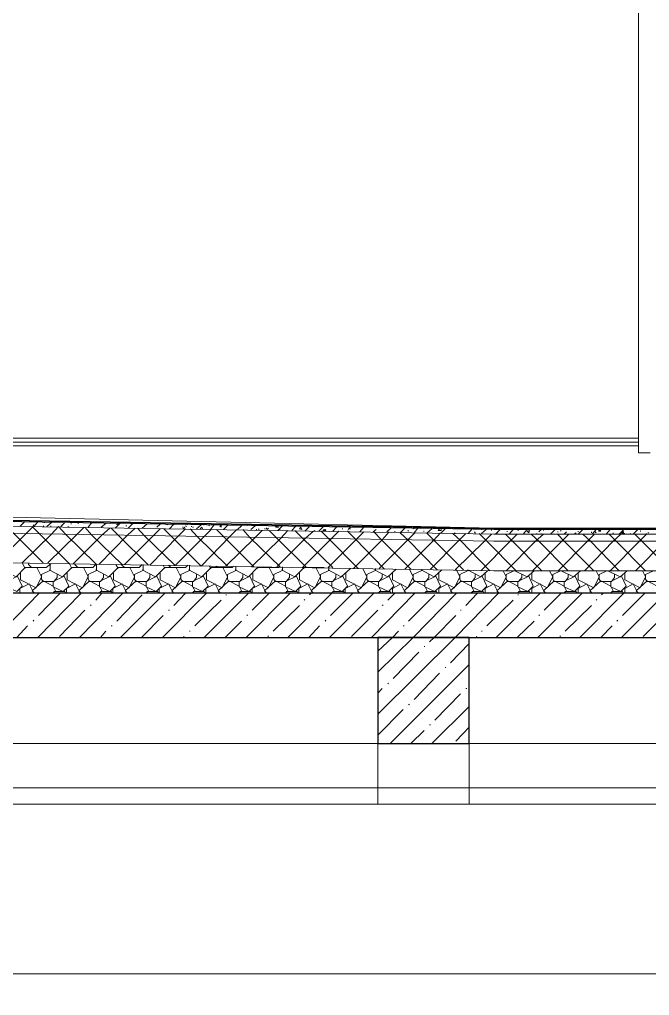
# Model space of a CAD drawing. Header units: millimetres. Extents: x 2294 to 908349, y -83289 to 219220.
# Drawn here: x 393444 to 397000, y -60662 to -55158 of the extents above; entities that cross this region are included whole.
import ezdxf

# ---------------------------------------------------------------- set-up
doc = ezdxf.new("R2010")
doc.units = ezdxf.units.MM
doc.layers.add('PDF _Геометрия', color=7, linetype='Continuous')

msp = doc.modelspace()

# ---------------------------------------------------------------- linework, layer by layer
at = {"layer": 'PDF _Геометрия', "lineweight": 9}
for points in [[(397004.3, -57602.1), (396938.8, -57602.1), (396938.8, -47687.3), (397004.3, -47687.3)], [(389166.1, -57519), (396938.8, -57519)], [(396938.8, -57562.7), (389188, -57562.7), (389188, -57868.7), (396121.3, -58026.1)], [(389249.2, -57540.9), (396938.8, -57540.9)], [(403203.2, -58026.1), (396121.3, -58026.1), (389166.1, -57912.4), (389166.1, -57916.8), (389166.1, -57921.2), (389166.1, -57947.4), (389166.1, -57986.8), (389166.1, -58152.9), (389166.1, -58393.3), (407076.4, -58393.3)], [(395465.5, -58642.5), (395465.5, -59582.4), (395465.5, -58642.5), (392523.5, -58642.5), (392523.5, -59582.4), (392523.5, -58642.5)], [(397686.3, -58642.5), (397686.3, -59582.4), (397686.3, -58642.5), (395981.4, -58642.5), (395981.4, -59582.4), (395981.4, -58642.5)], [(388300.5, -59582.4), (387723.5, -59582.4), (397791.2, -59582.4), (397869.9, -59429.4), (398022.9, -59735.4), (398101.6, -59582.4), (408169.3, -59582.4)], [(388807.6, -60662.2), (388807.6, -60539.8), (407518, -60539.8)]]:
    msp.add_lwpolyline(points, dxfattribs=at)
at = {"layer": 'PDF _Геометрия', "lineweight": 30}
for points in [[(388755.2, -58393.3), (388755.2, -58642.5), (388755.2, -59241.4), (389013.1, -59241.4), (389013.1, -58642.5), (397686.3, -58642.5), (397686.3, -59241.4), (398202.1, -59241.4), (398202.1, -58642.5), (407500.5, -58642.5), (407500.5, -58393.3), (389013.1, -58393.3), (389013.1, -57300.4), (388755.2, -57300.4)], [(395465.5, -58642.5), (395465.5, -59241.4), (395981.4, -59241.4), (395981.4, -58642.5)]]:
    msp.add_lwpolyline(points, close=True, dxfattribs=at)
at = {"layer": 'PDF _Геометрия', "lineweight": 20}
for points in [[(389166.1, -57916.8), (396121.3, -58030.5), (403203.2, -58030.5), (407076.4, -57916.8), (407076.4, -57912.4), (407072.1, -57912.4)], [(389166.1, -57921.2), (396121.3, -58034.8), (403203.2, -58034.8), (407076.4, -57921.2), (407076.4, -57916.8)], [(389166.1, -57947.4), (396121.3, -58061.1), (403203.2, -58061.1), (407076.4, -57947.4), (407076.4, -57921.2)], [(389166.1, -57986.8), (396121.3, -58100.4), (403203.2, -58100.4), (407076.4, -57986.8), (407076.4, -57947.4)], [(389166.1, -58152.9), (396121.3, -58266.5), (403203.2, -58266.5), (407076.4, -58152.9), (407076.4, -57986.8)]]:
    msp.add_lwpolyline(points, dxfattribs=at)
at = {"layer": 'PDF _Геометрия', "color": 250, "lineweight": 9, "true_color": 0x1d1d1d}
for points in [[(393577, -58222.8), (393410.9, -58056.7), (393367.2, -58013), (393375.9, -58013), (393371.5, -58013), (393393.4, -57991.1)], [(393445.9, -58017.4), (393472.1, -57991.1)], [(393520.2, -58008.6), (393524.6, -58013)], [(393524.6, -58017.4), (393546.4, -57991.1)], [(393537.7, -57999.9), (393537.7, -57999.9)], [(393581.4, -57995.5), (393585.8, -57995.5)], [(393598.9, -58017.4), (393625.1, -57995.5)], [(393673.2, -58004.2), (393673.2, -58004.2)], [(393677.6, -58017.4), (393699.4, -57995.5)], [(393734.4, -57999.9), (393734.4, -58004.2)], [(393773.7, -57999.9), (393778.1, -57995.5)], [(393830.6, -58021.7), (393852.4, -57995.5)], [(393904.9, -58021.7), (393931.1, -57999.9)], [(393983.6, -58026.1), (394009.8, -57999.9)], [(393992.3, -58004.2), (393992.3, -58008.6)], [(393996.7, -58004.2), (394001.1, -58004.2)], [(394057.9, -58026.1), (394084.1, -57999.9)], [(394136.6, -58026.1), (394162.8, -58004.2)], [(394219.6, -58021.7), (394237.1, -58004.2)], [(394263.3, -58004.2), (394263.3, -58004.2)], [(394263.3, -58004.2), (394280.8, -58008.6), (394280.8, -58004.2)], [(394289.6, -58030.5), (394315.8, -58004.2), (394315.8, -58008.6), (394315.8, -58004.2)], [(394390.1, -58008.6), (394390.1, -58004.2)], [(394442.6, -58030.5), (394468.8, -58008.6)], [(394481.9, -58008.6), (394486.3, -58008.6)], [(394512.5, -58013), (394516.9, -58008.6)], [(394521.3, -58034.8), (394543.1, -58008.6)], [(394595.6, -58034.8), (394621.8, -58008.6)], [(393319.1, -58218.5), (393480.8, -58056.7), (393520.2, -58017.4)], [(393476.5, -58253.4), (393459, -58222.8), (393625.1, -58061.1), (393664.4, -58017.4), (393703.8, -58061.1), (393874.3, -58227.2)], [(393738.8, -58253.4), (393725.6, -58227.2), (393555.2, -58056.7), (393515.8, -58017.4)], [(393577, -58017.4), (393581.4, -58013)], [(393603.2, -58222.8), (393769.4, -58061.1), (393808.7, -58021.7)], [(393620.7, -58013), (393620.7, -58017.4)], [(393716.9, -58017.4), (393721.3, -58021.7)], [(393747.5, -58227.2), (393909.3, -58065.5), (393953, -58026.1)], [(393760.6, -58013), (393760.6, -58013)], [(394022.9, -58231.6), (393852.4, -58065.5), (393813.1, -58021.7)], [(393891.8, -58231.6), (394053.5, -58065.5), (394097.2, -58026.1)], [(393953, -58013), (393953, -58013)], [(394171.5, -58235.9), (394001.1, -58065.5), (393961.7, -58026.1)], [(394036, -58231.6), (394197.8, -58069.8), (394237.1, -58030.5)], [(394044.8, -58013), (394049.1, -58013)], [(394320.2, -58235.9), (394149.7, -58069.8), (394110.3, -58026.1)], [(394180.3, -58235.9), (394342, -58069.8), (394381.4, -58030.5)], [(394259, -58030.5), (394298.3, -58069.8), (394468.8, -58240.3), (394630.6, -58074.2), (394669.9, -58034.8)], [(394324.6, -58235.9), (394486.3, -58074.2), (394525.6, -58034.8)], [(394363.9, -58021.7), (394368.3, -58021.7)], [(394368.3, -58030.5), (394377, -58021.7)], [(394381.4, -58013), (394385.8, -58017.4)], [(394617.4, -58240.3), (394447, -58074.2), (394407.6, -58030.5)], [(394412, -58017.4), (394416.4, -58017.4)], [(394420.7, -58021.7), (394425.1, -58021.7)], [(394464.4, -58030.5), (394473.2, -58021.7), (394477.6, -58030.5)], [(394766.1, -58244.7), (394595.6, -58074.2), (394556.2, -58034.8)], [(394608.7, -58240.3), (394774.8, -58078.6), (394814.2, -58039.2)], [(394674.3, -58034.8), (394696.1, -58013)], [(394914.7, -58244.7), (394744.2, -58078.6), (394704.9, -58034.8)], [(394748.6, -58034.8), (394774.8, -58013)], [(394753, -58244.7), (394919.1, -58082.9), (394958.4, -58039.2)], [(394779.2, -58034.8), (394783.6, -58034.8)], [(394792.3, -58034.8), (394796.7, -58030.5)], [(394827.3, -58030.5), (394831.7, -58030.5)], [(394836, -58026.1), (394840.4, -58026.1)], [(395063.3, -58249.1), (394892.9, -58078.6), (394853.5, -58039.2)], [(394888.5, -58021.7), (394892.9, -58017.4)], [(394901.6, -58013), (394906, -58021.7), (394892.9, -58021.7), (394897.2, -58013)], [(394897.2, -58021.7), (394897.2, -58017.4)], [(394897.2, -58244.7), (395059, -58082.9), (395102.7, -58043.6)], [(394901.6, -58039.2), (394927.8, -58013)], [(394910.3, -58030.5), (394914.7, -58034.8)], [(394980.3, -58039.2), (395002.1, -58017.4)], [(395212, -58249.1), (395041.5, -58082.9), (394997.8, -58039.2)], [(395041.5, -58249.1), (395203.2, -58087.3), (395247, -58043.6)], [(395054.6, -58043.6), (395080.8, -58017.4)], [(395107.1, -58043.6), (395111.4, -58039.2), (395111.4, -58043.6)], [(395133.3, -58043.6), (395159.5, -58017.4)], [(395356.2, -58253.4), (395190.1, -58087.3), (395146.4, -58043.6)], [(395155.1, -58043.6), (395163.9, -58034.8), (395168.3, -58043.6), (395172.6, -58039.2), (395168.3, -58034.8)], [(395185.8, -58249.1), (395347.5, -58087.3), (395386.8, -58048)], [(395212, -58043.6), (395233.8, -58021.7)], [(395242.6, -58039.2), (395242.6, -58039.2)], [(395264.4, -58030.5), (395268.8, -58030.5)], [(395504.9, -58257.8), (395338.8, -58087.3), (395295, -58043.6), (395299.4, -58043.6), (395299.4, -58048)], [(395299.4, -58034.8), (395312.5, -58021.7)], [(395308.2, -58030.5), (395312.5, -58030.5)], [(395330, -58253.4), (395491.8, -58091.7), (395531.1, -58048)], [(395365, -58048), (395386.8, -58021.7)], [(395439.3, -58048), (395456.8, -58034.8)], [(395653.5, -58257.8), (395487.4, -58091.7), (395443.7, -58048)], [(395518, -58048), (395539.8, -58026.1)], [(395561.7, -58043.6), (395561.7, -58048)], [(395675.4, -58052.3), (395636, -58091.7), (395592.3, -58052.3), (395618.5, -58026.1)], [(395618.5, -58257.8), (395780.3, -58096.1), (395819.6, -58052.3)], [(395636, -58043.6), (395640.4, -58039.2)], [(395657.9, -58052.3), (395657.9, -58052.3)], [(395666.6, -58026.1), (395671, -58030.5)], [(395671, -58052.3), (395692.9, -58026.1)], [(395723.5, -58043.6), (395727.8, -58043.6)], [(395950.8, -58262.2), (395784.7, -58096.1), (395740.9, -58052.3)], [(395745.3, -58052.3), (395771.5, -58030.5)], [(395762.8, -58257.8), (395924.5, -58096.1), (395963.9, -58056.7)], [(395824, -58030.5), (395824, -58039.2), (395806.5, -58039.2), (395815.3, -58030.5)], [(395824, -58052.3), (395845.9, -58030.5)], [(396099.4, -58266.5), (395933.3, -58096.1), (395889.6, -58056.7)], [(395898.3, -58056.7), (395902.7, -58052.3)], [(395902.7, -58262.2), (396068.8, -58100.4), (396108.2, -58061.1)], [(395915.8, -58039.2), (395915.8, -58039.2)], [(395977, -58056.7), (395998.9, -58030.5)], [(396012, -58052.3), (396016.3, -58048)], [(396248, -58266.5), (396081.9, -58100.4), (396038.2, -58056.7)], [(396047, -58266.5), (396213.1, -58100.4), (396252.4, -58061.1)], [(396051.3, -58056.7), (396077.6, -58034.8)], [(396051.3, -58034.8), (396055.7, -58034.8)], [(396055.7, -58034.8), (396055.7, -58034.8)], [(396108.2, -58039.2), (396108.2, -58034.8)], [(396130, -58061.1), (396156.2, -58034.8)], [(396138.8, -58052.3), (396143.1, -58052.3)], [(396392.3, -58266.5), (396226.2, -58100.4), (396186.8, -58061.1)], [(396191.2, -58266.5), (396357.3, -58100.4), (396401, -58061.1)], [(396195.6, -58043.6), (396195.6, -58048)], [(396208.7, -58061.1), (396230.6, -58034.8)], [(396256.8, -58039.2), (396261.2, -58039.2)], [(396287.4, -58061.1), (396309.2, -58034.8)], [(396540.9, -58266.5), (396374.8, -58100.4), (396331.1, -58061.1)], [(396339.8, -58266.5), (396506, -58100.4), (396545.3, -58061.1)], [(396361.7, -58061.1), (396366.1, -58056.7)], [(396374.8, -58048), (396387.9, -58034.8)], [(396387.9, -58061.1), (396387.9, -58056.7)], [(396401, -58034.8), (396401, -58039.2)], [(396440.4, -58061.1), (396466.6, -58034.8)], [(396453.5, -58048), (396453.5, -58048)], [(396479.7, -58048), (396484.1, -58048)], [(396685.2, -58266.5), (396519.1, -58100.4), (396479.7, -58061.1)], [(396484.1, -58266.5), (396650.2, -58100.4), (396689.6, -58061.1)], [(396497.2, -58039.2), (396501.6, -58043.6)], [(396519.1, -58061.1), (396532.2, -58048)], [(396571.5, -58061.1), (396584.7, -58052.3), (396584.7, -58061.1)], [(396575.9, -58034.8), (396575.9, -58034.8)], [(396597.8, -58061.1), (396624, -58034.8)], [(396597.8, -58043.6), (396597.8, -58048)], [(396829.5, -58266.5), (396667.7, -58100.4), (396624, -58061.1)], [(396632.7, -58266.5), (396794.5, -58100.4), (396838.2, -58061.1)], [(396672.1, -58052.3), (396672.1, -58048)], [(396676.5, -58061.1), (396698.3, -58034.8)], [(396693.9, -58048), (396698.3, -58052.3)], [(396715.8, -58043.6), (396720.2, -58043.6)], [(396755.1, -58061.1), (396777, -58034.8)], [(396978.1, -58266.5), (396812, -58100.4), (396772.6, -58061.1)], [(396777, -58266.5), (396943.1, -58100.4), (396982.5, -58061.1)], [(396785.7, -58034.8), (396790.1, -58034.8)], [(396794.5, -58052.3), (396794.5, -58056.7)], [(396829.5, -58061.1), (396855.7, -58034.8)], [(396842.6, -58056.7), (396846.9, -58056.7)], [(396855.7, -58056.7), (396860.1, -58056.7)], [(396890.7, -58056.7), (396895, -58061.1)], [(396908.2, -58061.1), (396934.4, -58034.8)], [(397122.4, -58266.5), (396956.2, -58100.4), (396916.9, -58061.1)], [(396921.3, -58266.5), (397087.4, -58100.4), (397131.1, -58061.1)], [(396947.5, -58043.6), (396951.9, -58043.6)], [(396951.9, -58039.2), (396951.9, -58039.2)], [(396991.2, -58052.3), (396995.6, -58052.3)], [(395474.3, -58253.4), (395636, -58091.7), (395802.1, -58262.2)], [(393349.7, -58262.2), (393424, -58301.5), (393476.5, -58249.1), (393594.5, -58249.1), (393620.7, -58227.2)], [(393511.4, -58249.1), (393494, -58231.6), (393494, -58222.8)], [(393612, -58262.2), (393686.3, -58301.5), (393738.8, -58249.1), (393856.8, -58249.1), (393878.6, -58227.2)], [(393773.7, -58249.1), (393756.2, -58231.6), (393756.2, -58227.2)], [(393450.2, -58279.7), (393450.2, -58319), (393537.7, -58362.7), (393568.3, -58301.5), (393542, -58249.1)], [(393655.7, -58288.4), (393655.7, -58305.9), (393638.2, -58327.7), (393577, -58327.7), (393568.3, -58314.6), (393568.3, -58288.4), (393612, -58266.5)], [(393616.4, -58266.5), (393616.4, -58231.6)], [(393712.5, -58279.7), (393712.5, -58319), (393800, -58362.7), (393830.6, -58301.5), (393804.3, -58249.1)], [(393918, -58288.4), (393918, -58305.9), (393900.5, -58327.7), (393839.3, -58327.7), (393830.6, -58314.6), (393830.6, -58288.4), (393874.3, -58266.5)], [(393874.3, -58262.2), (393948.6, -58301.5), (394001.1, -58249.1), (394119.1, -58249.1), (394136.6, -58231.6)], [(393878.6, -58266.5), (393878.6, -58231.6)], [(393974.8, -58279.7), (393974.8, -58319), (394062.3, -58362.7), (394092.9, -58301.5), (394066.6, -58249.1)], [(394001.1, -58253.4), (393987.9, -58231.6)], [(394036, -58249.1), (394018.5, -58231.6)], [(394180.3, -58288.4), (394180.3, -58305.9), (394162.8, -58327.7), (394101.6, -58327.7), (394092.9, -58314.6), (394092.9, -58288.4), (394136.6, -58266.5)], [(394136.6, -58262.2), (394210.9, -58301.5), (394263.3, -58249.1), (394381.4, -58249.1), (394394.5, -58235.9)], [(394140.9, -58266.5), (394140.9, -58231.6)], [(394237.1, -58279.7), (394237.1, -58319), (394324.6, -58362.7), (394355.2, -58301.5), (394328.9, -58249.1)], [(394263.3, -58253.4), (394254.6, -58235.9)], [(394298.3, -58249.1), (394285.2, -58235.9)], [(394442.6, -58288.4), (394442.6, -58305.9), (394425.1, -58327.7), (394363.9, -58327.7), (394355.2, -58314.6), (394355.2, -58288.4), (394398.9, -58266.5)], [(394398.9, -58262.2), (394473.2, -58301.5), (394525.6, -58249.1), (394643.7, -58249.1), (394652.4, -58240.3)], [(394403.2, -58266.5), (394403.2, -58235.9)], [(394499.4, -58279.7), (394499.4, -58319), (394586.8, -58362.7), (394617.4, -58301.5), (394591.2, -58249.1)], [(394525.6, -58253.4), (394516.9, -58240.3)], [(394560.6, -58249.1), (394551.9, -58240.3)], [(394704.9, -58288.4), (394704.9, -58305.9), (394687.4, -58327.7), (394626.2, -58327.7), (394617.4, -58314.6), (394617.4, -58288.4), (394661.2, -58266.5)], [(394661.2, -58262.2), (394735.5, -58301.5), (394787.9, -58249.1), (394906, -58249.1), (394910.3, -58244.7)], [(394665.5, -58266.5), (394665.5, -58240.3)], [(394761.7, -58279.7), (394761.7, -58319), (394849.1, -58362.7), (394879.7, -58301.5), (394853.5, -58249.1)], [(394787.9, -58253.4), (394783.6, -58244.7)], [(394822.9, -58249.1), (394818.5, -58244.7)], [(394967.2, -58288.4), (394967.2, -58305.9), (394949.7, -58327.7), (394888.5, -58327.7), (394879.7, -58314.6), (394879.7, -58288.4), (394923.5, -58266.5)], [(394923.5, -58262.2), (394997.8, -58301.5), (395050.2, -58249.1), (395163.9, -58249.1)], [(394927.8, -58266.5), (394927.8, -58244.7)], [(395024, -58279.7), (395024, -58319), (395111.4, -58362.7), (395142, -58301.5), (395115.8, -58249.1)], [(395050.2, -58253.4), (395045.9, -58249.1)], [(395085.2, -58249.1), (395085.2, -58249.1)], [(395229.5, -58288.4), (395229.5, -58305.9), (395212, -58327.7), (395150.8, -58327.7), (395142, -58314.6), (395142, -58288.4), (395185.8, -58266.5)], [(395185.8, -58262.2), (395260.1, -58301.5), (395312.5, -58253.4)], [(395190.1, -58266.5), (395190.1, -58249.1)], [(395286.3, -58279.7), (395286.3, -58319), (395373.7, -58362.7), (395404.3, -58301.5), (395382.5, -58253.4)], [(395491.8, -58288.4), (395491.8, -58305.9), (395474.3, -58327.7), (395413.1, -58327.7), (395404.3, -58314.6), (395404.3, -58288.4), (395448, -58266.5)], [(395448, -58262.2), (395522.4, -58301.5), (395570.4, -58257.8)], [(395452.4, -58266.5), (395452.4, -58253.4)], [(395548.6, -58279.7), (395548.6, -58319), (395636, -58362.7), (395666.6, -58301.5), (395644.8, -58257.8)], [(395754.1, -58288.4), (395754.1, -58305.9), (395736.6, -58327.7), (395675.4, -58327.7), (395666.6, -58314.6), (395666.6, -58288.4), (395710.3, -58266.5)], [(395710.3, -58262.2), (395784.7, -58301.5), (395828.4, -58262.2)], [(395714.7, -58266.5), (395714.7, -58257.8)], [(395810.9, -58279.7), (395810.9, -58319), (395898.3, -58362.7), (395928.9, -58301.5), (395911.4, -58262.2)], [(396016.3, -58288.4), (396016.3, -58305.9), (395998.9, -58327.7), (395937.7, -58327.7), (395928.9, -58314.6), (395928.9, -58288.4), (395972.6, -58266.5)], [(395972.6, -58262.2), (396047, -58301.5), (396086.3, -58266.5)], [(395977, -58266.5), (395977, -58262.2)], [(396073.2, -58279.7), (396073.2, -58319), (396160.6, -58362.7), (396191.2, -58301.5), (396173.7, -58266.5)], [(396278.6, -58288.4), (396278.6, -58305.9), (396261.2, -58327.7), (396200, -58327.7), (396191.2, -58314.6), (396191.2, -58288.4), (396234.9, -58266.5)], [(396239.3, -58266.5), (396309.2, -58301.5), (396348.6, -58266.5)], [(396335.5, -58279.7), (396335.5, -58319), (396422.9, -58362.7), (396453.5, -58301.5), (396436, -58266.5)], [(396540.9, -58288.4), (396540.9, -58305.9), (396523.5, -58327.7), (396462.2, -58327.7), (396453.5, -58314.6), (396453.5, -58288.4), (396497.2, -58266.5)], [(396501.6, -58266.5), (396571.5, -58301.5), (396610.9, -58266.5)], [(396597.8, -58279.7), (396597.8, -58319), (396685.2, -58362.7), (396715.8, -58301.5), (396698.3, -58266.5)], [(396803.2, -58288.4), (396803.2, -58305.9), (396785.7, -58327.7), (396724.5, -58327.7), (396715.8, -58314.6), (396715.8, -58288.4), (396759.5, -58266.5)], [(396763.9, -58266.5), (396833.8, -58301.5), (396873.2, -58266.5)], [(396860.1, -58279.7), (396860.1, -58319), (396947.5, -58362.7), (396978.1, -58301.5), (396960.6, -58266.5)], [(397069.9, -58288.4), (397069.9, -58305.9), (397048, -58327.7), (396986.8, -58327.7), (396978.1, -58314.6), (396978.1, -58288.4), (397021.8, -58266.5)], [(393629.5, -58393.3), (393647, -58380.2), (393633.8, -58354), (393577, -58323.4), (393515.8, -58380.2), (393528.9, -58393.3)], [(393891.8, -58393.3), (393909.3, -58380.2), (393896.1, -58354), (393839.3, -58323.4), (393778.1, -58380.2), (393791.2, -58393.3), (393546.4, -58642.5)], [(394154.1, -58393.3), (394171.5, -58380.2), (394158.4, -58354), (394101.6, -58323.4), (394040.4, -58380.2), (394053.5, -58393.3)], [(394416.4, -58393.3), (394433.8, -58380.2), (394420.7, -58354), (394363.9, -58323.4), (394302.7, -58380.2), (394315.8, -58393.3)], [(394678.6, -58393.3), (394696.1, -58380.2), (394683, -58354), (394626.2, -58323.4), (394565, -58380.2), (394578.1, -58393.3)], [(394940.9, -58393.3), (394958.4, -58380.2), (394945.3, -58354), (394888.5, -58323.4), (394827.3, -58380.2), (394840.4, -58393.3)], [(395203.2, -58393.3), (395220.7, -58380.2), (395207.6, -58354), (395150.8, -58323.4), (395089.6, -58380.2), (395102.7, -58393.3)], [(395465.5, -58393.3), (395483, -58380.2), (395469.9, -58354), (395413.1, -58323.4), (395351.9, -58380.2), (395365, -58393.3)], [(395727.8, -58393.3), (395745.3, -58380.2), (395732.2, -58354), (395675.4, -58323.4), (395614.2, -58380.2), (395627.3, -58393.3)], [(395990.1, -58393.3), (396007.6, -58380.2), (395994.5, -58354), (395937.7, -58323.4), (395876.5, -58380.2), (395889.6, -58393.3)], [(396252.4, -58393.3), (396269.9, -58380.2), (396256.8, -58354), (396200, -58323.4), (396138.8, -58380.2), (396151.9, -58393.3)], [(396514.7, -58393.3), (396532.2, -58380.2), (396519.1, -58354), (396462.2, -58323.4), (396401, -58380.2), (396414.2, -58393.3)], [(396777, -58393.3), (396794.5, -58380.2), (396781.4, -58354), (396724.5, -58323.4), (396663.3, -58380.2), (396676.5, -58393.3)], [(397039.3, -58393.3), (397056.8, -58380.2), (397043.7, -58354), (396986.8, -58323.4), (396925.6, -58380.2), (396938.8, -58393.3)], [(393310.3, -58642.5), (393555.2, -58393.3)], [(393445.9, -58393.3), (393445.9, -58367.1), (393498.3, -58340.9), (393524.6, -58393.3)], [(393550.8, -58520.1), (393673.2, -58393.3)], [(393638.2, -58384.6), (393699.4, -58384.6), (393703.8, -58393.3)], [(393708.2, -58393.3), (393708.2, -58367.1), (393760.6, -58340.9), (393786.8, -58393.3)], [(393782.5, -58642.5), (394027.3, -58393.3)], [(393874.3, -58432.7), (393909.3, -58393.3)], [(393900.5, -58384.6), (393961.7, -58384.6), (393966.1, -58393.3)], [(393970.5, -58393.3), (393970.5, -58367.1), (394022.9, -58340.9), (394049.1, -58393.3)], [(394014.2, -58642.5), (394263.3, -58393.3)], [(394162.8, -58384.6), (394224, -58384.6), (394228.4, -58393.3)], [(394232.7, -58393.3), (394232.7, -58367.1), (394285.2, -58340.9), (394311.4, -58393.3)], [(394250.2, -58642.5), (394499.4, -58393.3)], [(394315.8, -58463.3), (394381.4, -58393.3)], [(394425.1, -58384.6), (394486.3, -58384.6), (394490.7, -58393.3)], [(394486.3, -58642.5), (394735.5, -58393.3)], [(394495, -58393.3), (394495, -58367.1), (394547.5, -58340.9), (394573.7, -58393.3)], [(394687.4, -58384.6), (394748.6, -58384.6), (394753, -58393.3)], [(394722.4, -58642.5), (394971.5, -58393.3)], [(394757.3, -58393.3), (394757.3, -58367.1), (394809.8, -58340.9), (394836, -58393.3)], [(394757.3, -58489.5), (394853.5, -58393.3)], [(394949.7, -58384.6), (395010.9, -58384.6), (395015.3, -58393.3)], [(394958.4, -58642.5), (395207.6, -58393.3)], [(395019.6, -58393.3), (395019.6, -58367.1), (395072.1, -58340.9), (395098.3, -58393.3)], [(395080.8, -58402.1), (395089.6, -58393.3)], [(395194.5, -58642.5), (395443.7, -58393.3)], [(395198.9, -58520.1), (395325.6, -58393.3)], [(395212, -58384.6), (395273.2, -58384.6), (395277.6, -58393.3)], [(395281.9, -58393.3), (395281.9, -58367.1), (395334.4, -58340.9), (395360.6, -58393.3)], [(395430.6, -58642.5), (395675.4, -58393.3)], [(396073.2, -58393.3), (396073.2, -58367.1), (396121.3, -58340.9), (396147.5, -58393.3), (395902.7, -58642.5), (395465.5, -59075.3)], [(395465.5, -58839.2), (395666.6, -58642.5), (395911.4, -58393.3)], [(395474.3, -58384.6), (395535.5, -58384.6), (395539.8, -58393.3)], [(395522.4, -58432.7), (395561.7, -58393.3)], [(395548.6, -58393.3), (395548.6, -58367.1), (395596.7, -58340.9), (395622.9, -58393.3)], [(395736.6, -58384.6), (395797.8, -58384.6), (395802.1, -58393.3)], [(395810.9, -58393.3), (395810.9, -58367.1), (395859, -58340.9), (395885.2, -58393.3)], [(395963.9, -58463.3), (396029.5, -58393.3)], [(395998.9, -58384.6), (396060.1, -58384.6), (396064.4, -58393.3)], [(396134.4, -58642.5), (396383.6, -58393.3)], [(396261.2, -58384.6), (396322.4, -58384.6), (396326.7, -58393.3)], [(396335.5, -58393.3), (396335.5, -58367.1), (396383.6, -58340.9), (396409.8, -58393.3)], [(396370.4, -58642.5), (396619.6, -58393.3)], [(396405.4, -58489.5), (396501.6, -58393.3)], [(396523.5, -58384.6), (396584.7, -58384.6), (396589, -58393.3)], [(396597.8, -58393.3), (396597.8, -58367.1), (396645.9, -58340.9), (396672.1, -58393.3)], [(396606.5, -58642.5), (396855.7, -58393.3)], [(396728.9, -58402.1), (396737.7, -58393.3)], [(396790.1, -58384.6), (396846.9, -58384.6), (396851.3, -58393.3)], [(396842.6, -58642.5), (397091.8, -58393.3)], [(396846.9, -58520.1), (396973.7, -58393.3)], [(396860.1, -58393.3), (396860.1, -58367.1), (396908.2, -58340.9), (396934.4, -58393.3)], [(393992.3, -58550.7), (394136.6, -58402.1)], [(394433.8, -58576.9), (394582.5, -58432.7)], [(394608.7, -58402.1), (394613.1, -58402.1)], [(395050.2, -58432.7), (395054.6, -58428.3)], [(395640.4, -58550.7), (395789, -58402.1)], [(396081.9, -58576.9), (396230.6, -58432.7)], [(396256.8, -58402.1), (396261.2, -58402.1)], [(396698.3, -58432.7), (396702.7, -58428.3)], [(393668.8, -58638.1), (393813.1, -58489.5)], [(393843.7, -58463.3), (393848, -58458.9)], [(394285.2, -58489.5), (394289.6, -58489.5)], [(394875.4, -58607.5), (395024, -58463.3)], [(395316.9, -58638.1), (395465.5, -58489.5)], [(395491.8, -58463.3), (395496.1, -58458.9)], [(395933.3, -58489.5), (395937.7, -58489.5)], [(396523.5, -58607.5), (396672.1, -58463.3)], [(396965, -58638.1), (397113.6, -58489.5)], [(393520.2, -58550.7), (393524.6, -58546.3)], [(394132.2, -58642.5), (394254.6, -58520.1)], [(394604.3, -58642.5), (394696.1, -58550.7)], [(394726.7, -58520.1), (394731.1, -58515.7)], [(395168.3, -58550.7), (395172.6, -58546.3)], [(395758.4, -58668.7), (395784.7, -58642.5), (395907.1, -58520.1)], [(396252.4, -58642.5), (396348.6, -58550.7)], [(396374.8, -58520.1), (396379.2, -58515.7)], [(396816.3, -58550.7), (396820.7, -58546.3)], [(393428.4, -58642.5), (393489.6, -58576.9)], [(393900.5, -58642.5), (393931.1, -58607.5)], [(393961.7, -58576.9), (393966.1, -58576.9)], [(394403.2, -58607.5), (394407.6, -58607.5)], [(395076.5, -58642.5), (395137.7, -58576.9)], [(395465.5, -58721.2), (395548.6, -58642.5), (395583.6, -58607.5)], [(395609.8, -58576.9), (395614.2, -58576.9)], [(396051.3, -58607.5), (396055.7, -58607.5)], [(396724.5, -58642.5), (396790.1, -58576.9)], [(394368.3, -58642.5), (394372.6, -58638.1)], [(394844.8, -58638.1), (394849.1, -58633.8)], [(396020.7, -58642.5), (396025.1, -58638.1)], [(396492.9, -58638.1), (396497.2, -58633.8)], [(395553, -58874.2), (395697.2, -58725.6)], [(395727.8, -58695), (395732.2, -58695)], [(395876.5, -58786.8), (395981.4, -58677.5)], [(395535.5, -59241.4), (395981.4, -58795.5)], [(395845.9, -58813), (395850.2, -58813)], [(395671, -58992.2), (395815.3, -58843.6)], [(395465.5, -58957.3), (395491.8, -58931)], [(395522.4, -58904.8), (395526.7, -58900.4)], [(395963.9, -58931), (395968.3, -58931)], [(395789, -59110.3), (395933.3, -58961.6)], [(395465.5, -59193.3), (395609.8, -59049.1)], [(395640.4, -59022.8), (395644.8, -59018.5)], [(395771.5, -59241.4), (395981.4, -59031.6)], [(395758.4, -59136.5), (395762.8, -59136.5)], [(395907.1, -59228.3), (395981.4, -59149.6)], [(395653.5, -59241.4), (395727.8, -59167.1)]]:
    msp.add_lwpolyline(points, dxfattribs=at)
for points in [[(394582.5, -58008.6), (394582.5, -58021.7), (394573.7, -58017.4)], [(394849.1, -58026.1), (394844.8, -58034.8), (394836, -58030.5)], [(395032.7, -58021.7), (395037.1, -58034.8), (395024, -58030.5)], [(396016.3, -58052.3), (396016.3, -58056.7)], [(396322.4, -58039.2), (396318, -58052.3), (396309.2, -58043.6)], [(396720.2, -58034.8), (396724.5, -58043.6), (396711.4, -58043.6)], [(396851.3, -58043.6), (396855.7, -58056.7), (396842.6, -58056.7)], [(396982.5, -58056.7), (396982.5, -58061.1)], [(393371.5, -58327.7), (393371.5, -58358.3), (393428.4, -58384.6), (393459, -58354), (393432.7, -58297.1)], [(393633.8, -58327.7), (393633.8, -58358.3), (393690.7, -58384.6), (393721.3, -58354), (393695, -58297.1)], [(393896.1, -58327.7), (393896.1, -58358.3), (393953, -58384.6), (393983.6, -58354), (393957.3, -58297.1)], [(394158.4, -58327.7), (394158.4, -58358.3), (394215.3, -58384.6), (394245.9, -58354), (394219.6, -58297.1)], [(394420.7, -58327.7), (394420.7, -58358.3), (394477.6, -58384.6), (394508.2, -58354), (394481.9, -58297.1)], [(394683, -58327.7), (394683, -58358.3), (394739.8, -58384.6), (394770.5, -58354), (394744.2, -58297.1)], [(394945.3, -58327.7), (394945.3, -58358.3), (395002.1, -58384.6), (395032.7, -58354), (395006.5, -58297.1)], [(395207.6, -58327.7), (395207.6, -58358.3), (395264.4, -58384.6), (395295, -58354), (395268.8, -58297.1)], [(395469.9, -58327.7), (395469.9, -58358.3), (395526.7, -58384.6), (395557.3, -58354), (395531.1, -58297.1)], [(395732.2, -58327.7), (395732.2, -58358.3), (395789, -58384.6), (395819.6, -58354), (395793.4, -58297.1)], [(395994.5, -58327.7), (395994.5, -58358.3), (396051.3, -58384.6), (396081.9, -58354), (396055.7, -58297.1)], [(396256.8, -58327.7), (396256.8, -58358.3), (396313.6, -58384.6), (396344.2, -58354), (396318, -58297.1)], [(396519.1, -58327.7), (396519.1, -58358.3), (396575.9, -58384.6), (396606.5, -58354), (396580.3, -58297.1)], [(396781.4, -58327.7), (396781.4, -58358.3), (396838.2, -58384.6), (396868.8, -58354), (396842.6, -58297.1)]]:
    msp.add_lwpolyline(points, close=True, dxfattribs=at)
at = {"layer": 'PDF _Геометрия', "lineweight": 9}
msp.add_lwpolyline([(397686.3, -59490.6), (397686.3, -59241.4), (395981.4, -59241.4), (392007.6, -59241.4), (392007.6, -58642.5), (392007.6, -59582.4), (392007.6, -59490.6), (395981.4, -59490.6)], close=True, dxfattribs=at)

doc.saveas('drawing.dxf')
